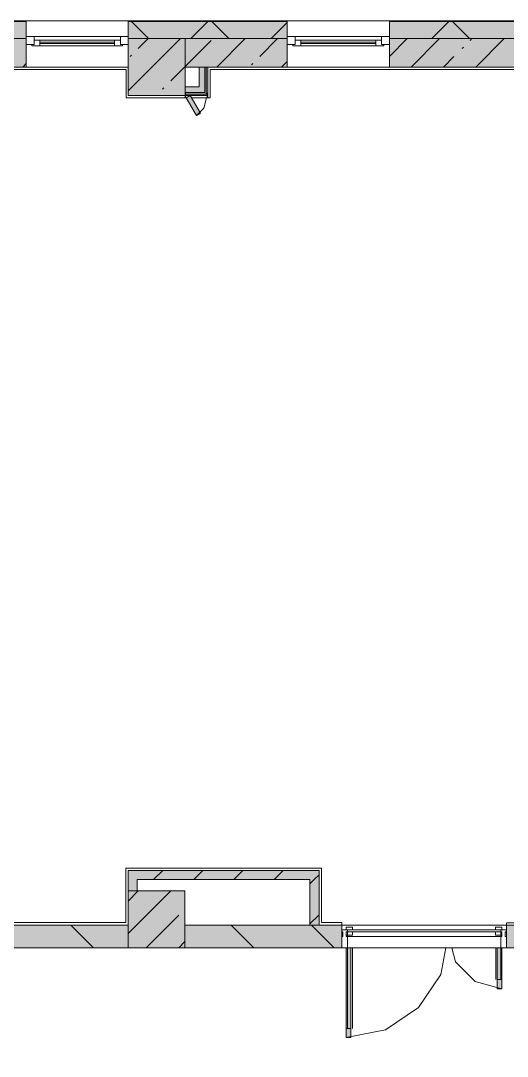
# Model space of a CAD drawing. Header units: millimetres. Extents: x -3817 to 677485, y -22715 to 103890.
# Drawn here: x 24853.9 to 24887.7, y -19505.9 to -19434.1 of the extents above; entities that cross this region are included whole.
import ezdxf

# ---------------------------------------------------------------- set-up
doc = ezdxf.new("R2010")
doc.units = ezdxf.units.MM
doc.layers.add('PDF _Геометрия', color=7, linetype='Continuous', true_color=0x1d1d1d)
doc.layers.add('PDF _Сплошная заливка', color=7, linetype='Continuous', true_color=0xffffff)

msp = doc.modelspace()

# ---------------------------------------------------------------- hatches: boundary and pattern name
at = {"layer": 'PDF _Сплошная заливка', "transparency": 33554559}
h = msp.add_hatch(color=256, dxfattribs=at)
h.paths.add_polyline_path([(24937.206, -19435.375), (24937.206, -19434.194), (24897.209, -19434.194), (24897.209, -19435.375), (24936.025, -19435.375)], flags=0)
h.paths.add_polyline_path([(24872.408, -19435.375), (24872.408, -19434.194), (24861.385, -19434.194), (24861.414, -19435.375), (24868.754, -19435.375)], flags=0)
h.paths.add_polyline_path([(24879.495, -19435.375), (24890.122, -19435.375), (24890.122, -19434.194), (24879.495, -19434.194)], flags=0)
h.paths.add_polyline_path([(24809.812, -19435.375), (24809.812, -19434.194), (24799.576, -19434.194), (24799.576, -19435.375)], flags=0)
h.paths.add_polyline_path([(24781.306, -19435.375), (24792.49, -19435.375), (24792.49, -19434.194), (24781.306, -19434.194)], flags=0)
h.paths.add_polyline_path([(24775.164, -19435.375), (24775.164, -19434.194), (24765.716, -19434.194), (24765.716, -19435.375)], flags=0)
h.paths.add_polyline_path([(24816.898, -19435.375), (24827.131, -19435.375), (24827.131, -19434.194), (24816.898, -19434.194), (24816.898, -19434.688)], flags=0)
h.paths.add_polyline_path([(24685.876, -19435.375), (24685.876, -19434.194), (24685.718, -19434.194), (24685.718, -19435.375)], flags=0)
h.paths.add_polyline_path([(24845.24, -19435.375), (24854.299, -19435.375), (24854.299, -19434.194), (24845.24, -19434.194)], flags=0)
h.paths.add_polyline_path([(24747.606, -19435.375), (24747.606, -19434.194), (24711.859, -19434.194), (24711.859, -19435.375), (24744.85, -19435.375)], flags=0)
h = msp.add_hatch(color=256, dxfattribs=at)
h.paths.add_polyline_path([(24866.897, -19437.343), (24872.408, -19437.343), (24872.408, -19435.375), (24865.322, -19435.375), (24865.322, -19437.343), (24866.798, -19437.343)], flags=0)
h.paths.add_polyline_path([(24854.299, -19437.343), (24854.299, -19435.375), (24845.24, -19435.375), (24845.24, -19437.343), (24854.073, -19437.343)], flags=0)
h.paths.add_polyline_path([(24904.215, -19437.343), (24904.215, -19435.375), (24902.719, -19435.375), (24902.719, -19437.343)], flags=0)
h.paths.add_polyline_path([(24883.435, -19437.343), (24890.122, -19437.343), (24890.122, -19435.375), (24879.495, -19435.375), (24879.495, -19437.343)], flags=0)
h.paths.add_polyline_path([(24765.716, -19437.343), (24775.164, -19437.343), (24775.164, -19435.375), (24765.716, -19435.375)], flags=0)
h.paths.add_polyline_path([(24809.812, -19437.343), (24809.812, -19435.375), (24799.576, -19435.375), (24799.576, -19437.343)], flags=0)
h.paths.add_polyline_path([(24818.67, -19437.343), (24820.044, -19437.343), (24820.044, -19435.375), (24816.898, -19435.375), (24816.898, -19437.343), (24818.572, -19437.343)], flags=0)
h.paths.add_polyline_path([(24792.49, -19437.343), (24792.49, -19435.375), (24787.132, -19435.375), (24787.132, -19437.343)], flags=0)
h.paths.add_polyline_path([(24826.544, -19437.343), (24827.131, -19437.343), (24827.131, -19435.375), (24825.556, -19435.375), (24825.556, -19437.343)], flags=0)
h.paths.add_polyline_path([(24747.606, -19437.343), (24747.606, -19435.375), (24744.85, -19435.375), (24744.85, -19437.343), (24747.567, -19437.343)], flags=0)
for points in [[(24866.7, -19439.115), (24866.798, -19439.09), (24866.798, -19437.343), (24866.7, -19437.343), (24866.7, -19439.09)], [(24874.613, -19493.641), (24874.613, -19493.011), (24862.011, -19493.011), (24862.011, -19493.641), (24873.983, -19493.641)], [(24873.983, -19496.79), (24874.613, -19496.79), (24874.613, -19493.641), (24873.983, -19493.641), (24873.983, -19496.321)]]:
    msp.add_hatch(color=256, dxfattribs=at).paths.add_polyline_path(points)
at = {"layer": 'PDF _Сплошная заливка', "true_color": 0xe7e7e7, "transparency": 33554559}
msp.add_hatch(color=254, dxfattribs=at).paths.add_polyline_path([(24865.322, -19439.115), (24866.7, -19439.09), (24866.7, -19438.721), (24865.322, -19438.721), (24865.322, -19439.09)])
at = {"layer": 'PDF _Сплошная заливка', "transparency": 33554559}
h = msp.add_hatch(color=256, dxfattribs=at)
h.paths.add_polyline_path([(24903.349, -19498.365), (24903.349, -19496.79), (24887.605, -19496.79), (24887.605, -19498.365), (24899.648, -19498.365)], flags=0)
h.paths.add_polyline_path([(24861.382, -19498.365), (24861.382, -19496.79), (24825.556, -19496.79), (24825.556, -19498.365), (24854.073, -19498.365)], flags=0)
h.paths.add_polyline_path([(24876.188, -19498.365), (24876.188, -19496.79), (24865.318, -19496.79), (24865.318, -19498.365), (24868.754, -19498.365)], flags=0)
h.paths.add_polyline_path([(24804.061, -19498.365), (24804.061, -19496.79), (24762.172, -19496.79), (24762.172, -19498.365), (24795.349, -19498.365)], flags=0)
h.paths.add_polyline_path([(24821.619, -19498.365), (24821.619, -19496.79), (24815.478, -19496.79), (24815.478, -19498.365)], flags=0)
h.paths.add_polyline_path([(24747.37, -19498.365), (24750.756, -19498.365), (24750.756, -19496.79), (24747.37, -19496.79)], flags=0)
at = {"layer": 'PDF _Сплошная заливка', "true_color": 0xe2e2e2, "transparency": 33554559}
msp.add_hatch(color=254, dxfattribs=at).paths.add_polyline_path([(24886.975, -19501.199), (24887.29, -19501.199), (24887.211, -19498.365), (24886.975, -19498.365), (24886.975, -19500.727)])

# ---------------------------------------------------------------- linework, layer by layer
at = {"layer": 'PDF _Геометрия', "color": 7, "lineweight": 9}
for points in [[(24827.131, -19439.226), (24827.131, -19439.328), (24825.998, -19439.328), (24827.134, -19439.328), (24827.134, -19439.229), (24827.134, -19438.737), (24827.134, -19437.343), (24827.131, -19437.343), (24845.24, -19437.343), (24845.24, -19435.375), (24845.24, -19434.131), (24854.299, -19434.131), (24854.299, -19435.375), (24845.24, -19435.375), (24845.24, -19434.131), (24827.131, -19434.131)], [(24861.385, -19437.343), (24854.299, -19437.343), (24854.299, -19435.375), (24845.24, -19435.375), (24845.24, -19437.343), (24854.299, -19437.343), (24854.299, -19435.375), (24854.299, -19434.131), (24850.362, -19434.131)], [(24854.299, -19434.17), (24845.24, -19434.17)], [(24854.299, -19434.194), (24845.24, -19434.194)], [(24854.299, -19434.131), (24861.385, -19434.131)], [(24877.133, -19434.131), (24879.495, -19434.131), (24879.495, -19435.375), (24879.495, -19437.343), (24872.408, -19437.343), (24872.408, -19435.375), (24861.414, -19435.375), (24872.408, -19435.375), (24872.408, -19434.131), (24861.385, -19434.131), (24861.385, -19435.375), (24861.385, -19437.343), (24861.385, -19435.375), (24861.385, -19434.131), (24856.661, -19434.131)], [(24872.408, -19434.17), (24861.385, -19434.17)], [(24872.408, -19434.194), (24861.385, -19434.194)], [(24862.789, -19435.375), (24861.608, -19434.194)], [(24865.322, -19437.343), (24866.306, -19437.343), (24866.306, -19438.721), (24865.322, -19438.721), (24865.322, -19439.312), (24866.897, -19439.312), (24866.897, -19439.213), (24866.897, -19438.721), (24866.897, -19437.343), (24872.408, -19437.343), (24872.408, -19435.375), (24872.408, -19434.131), (24874.77, -19434.131)], [(24865.73, -19435.375), (24866.911, -19434.194)], [(24868.356, -19435.375), (24867.175, -19434.194)], [(24871.298, -19435.375), (24872.408, -19434.264)], [(24872.408, -19434.131), (24879.495, -19434.131)], [(24892.484, -19434.131), (24890.122, -19434.131), (24890.122, -19435.375), (24890.122, -19437.343), (24879.495, -19437.343), (24879.495, -19435.375), (24890.122, -19435.375), (24890.122, -19437.343), (24897.207, -19437.343)], [(24890.122, -19434.17), (24879.495, -19434.17)], [(24890.122, -19434.194), (24879.495, -19434.194)], [(24882.433, -19435.375), (24883.614, -19434.194)], [(24885.059, -19435.375), (24883.878, -19434.194)], [(24861.385, -19435.233), (24854.299, -19435.233)], [(24854.299, -19435.784), (24854.85, -19435.784)], [(24855.244, -19435.863), (24855.244, -19435.469)], [(24855.244, -19435.627), (24860.44, -19435.627)], [(24860.44, -19435.706), (24855.244, -19435.706)], [(24860.44, -19435.863), (24860.44, -19435.469)], [(24860.834, -19435.784), (24861.385, -19435.784)], [(24861.385, -19439), (24865.01, -19435.375)], [(24862.08, -19436.06), (24862.765, -19435.375)], [(24864.325, -19438.305), (24865.322, -19437.308), (24867.131, -19435.499)], [(24867.532, -19437.343), (24869.5, -19435.375)], [(24870.499, -19436.622), (24871.745, -19435.375)], [(24879.495, -19435.233), (24872.408, -19435.233)], [(24872.408, -19435.784), (24872.959, -19435.784)], [(24873.353, -19435.863), (24873.353, -19435.469)], [(24873.353, -19435.627), (24878.55, -19435.627)], [(24878.55, -19435.706), (24873.353, -19435.706)], [(24878.55, -19435.863), (24878.55, -19435.469)], [(24878.944, -19435.784), (24879.495, -19435.784)], [(24879.495, -19436.606), (24880.725, -19435.375)], [(24881.002, -19437.343), (24882.97, -19435.375)], [(24885.091, -19435.499), (24885.215, -19435.375)], [(24885.492, -19437.343), (24887.46, -19435.375)], [(24860.991, -19435.863), (24854.692, -19435.863)], [(24861.519, -19436.622), (24861.612, -19436.528)], [(24879.101, -19435.863), (24872.802, -19435.863)], [(24884.53, -19436.06), (24884.623, -19435.967)], [(24854.062, -19437.343), (24854.299, -19437.107)], [(24869.937, -19437.183), (24870.031, -19437.089)], [(24872.022, -19437.343), (24872.408, -19436.957)], [(24883.247, -19437.343), (24883.969, -19436.622)], [(24866.897, -19437.343), (24866.798, -19437.343), (24866.798, -19438.721), (24866.798, -19439.115), (24866.798, -19439.213), (24865.322, -19439.213)], [(24866.798, -19437.343), (24866.7, -19437.343), (24866.7, -19438.721), (24866.7, -19439.115), (24865.322, -19439.115)], [(24866.7, -19437.343), (24866.306, -19437.343)], [(24863.764, -19438.867), (24863.857, -19438.773)], [(24863.14, -19493.641), (24863.77, -19493.011)], [(24865.924, -19493.641), (24866.554, -19493.011)], [(24868.708, -19493.641), (24869.338, -19493.011)], [(24871.492, -19493.641), (24872.122, -19493.011)], [(24873.983, -19493.933), (24874.276, -19493.641), (24874.613, -19493.303)], [(24861.382, -19497.373), (24864.327, -19494.428)], [(24861.382, -19495.128), (24862.082, -19494.428)], [(24873.983, -19496.717), (24874.613, -19496.087)], [(24858.968, -19498.365), (24857.393, -19496.79)], [(24862.635, -19498.365), (24864.886, -19496.114)], [(24870.103, -19498.365), (24868.528, -19496.79)], [(24873.983, -19496.79), (24874.613, -19496.79)], [(24875.67, -19498.365), (24874.096, -19496.79)], [(24876.188, -19497.578), (24876.188, -19496.79), (24887.605, -19496.79), (24887.605, -19497.578)], [(24903.349, -19496.79), (24887.605, -19496.79), (24887.605, -19498.365), (24899.018, -19498.365)], [(24887.211, -19497.499), (24887.211, -19497.263), (24887.211, -19497.129), (24887.211, -19497.263), (24887.211, -19497.578), (24887.211, -19498.365), (24876.581, -19498.365), (24876.581, -19497.578), (24876.581, -19497.263), (24876.581, -19497.129), (24876.581, -19497.263), (24876.581, -19497.499)], [(24876.581, -19497.263), (24887.211, -19497.263), (24876.581, -19497.263)], [(24864.88, -19498.365), (24865.318, -19497.927)], [(24876.503, -19498.365), (24876.188, -19498.365)], [(24887.605, -19498.365), (24887.29, -19498.365)]]:
    msp.add_lwpolyline(points, dxfattribs=at)
for points in [[(24890.122, -19435.375), (24890.122, -19434.131), (24879.495, -19434.131), (24879.495, -19435.375)], [(24854.85, -19435.233), (24854.85, -19435.784), (24854.299, -19435.784), (24854.299, -19435.233)], [(24854.692, -19435.863), (24860.991, -19435.863), (24860.991, -19435.784), (24860.834, -19435.784), (24860.834, -19435.469), (24854.85, -19435.469), (24854.85, -19435.784), (24854.692, -19435.784)], [(24861.385, -19435.233), (24861.385, -19435.784), (24860.834, -19435.784), (24860.834, -19435.233)], [(24865.322, -19435.375), (24861.385, -19435.375), (24861.385, -19439.312), (24865.322, -19439.312)], [(24872.959, -19435.233), (24872.959, -19435.784), (24872.408, -19435.784), (24872.408, -19435.233)], [(24872.802, -19435.863), (24879.101, -19435.863), (24879.101, -19435.784), (24878.944, -19435.784), (24878.944, -19435.469), (24872.959, -19435.469), (24872.959, -19435.784), (24872.802, -19435.784)], [(24879.495, -19435.233), (24879.495, -19435.784), (24878.944, -19435.784), (24878.944, -19435.233)], [(24862.011, -19494.428), (24862.011, -19493.641), (24873.983, -19493.641), (24873.983, -19496.79), (24865.318, -19496.79), (24865.318, -19498.365), (24876.188, -19498.365), (24876.188, -19496.79), (24874.613, -19496.79), (24874.613, -19493.641), (24874.613, -19493.011), (24862.011, -19493.011), (24861.382, -19493.011), (24861.382, -19494.428)], [(24865.318, -19498.365), (24865.318, -19496.79), (24865.318, -19494.428), (24861.382, -19494.428), (24861.382, -19496.79), (24861.382, -19498.365)], [(24825.556, -19498.365), (24861.382, -19498.365), (24861.382, -19496.79), (24825.556, -19496.79)], [(24876.503, -19497.263), (24876.581, -19497.263), (24876.581, -19497.129), (24876.188, -19497.129), (24876.188, -19497.263), (24876.266, -19497.263), (24876.266, -19497.578), (24876.188, -19497.578), (24876.188, -19498.365), (24876.581, -19498.365), (24876.581, -19497.578), (24876.503, -19497.578)], [(24876.581, -19497.129), (24887.211, -19497.129)], [(24887.526, -19497.578), (24887.526, -19497.263), (24887.605, -19497.263), (24887.605, -19497.129), (24887.211, -19497.129), (24887.211, -19497.263), (24887.29, -19497.263), (24887.29, -19497.578), (24887.211, -19497.578), (24887.211, -19498.365), (24887.605, -19498.365), (24887.605, -19497.578)], [(24876.581, -19497.578), (24887.211, -19497.578)], [(24876.818, -19498.365), (24886.975, -19498.365)]]:
    msp.add_lwpolyline(points, close=True, dxfattribs=at)
at = {"layer": 'PDF _Геометрия', "color": 253, "lineweight": 9, "true_color": 0xaaaaaa}
for points in [[(24827.134, -19438.737), (24827.134, -19437.501), (24861.228, -19437.501), (24861.228, -19439.469), (24865.414, -19439.469), (24861.228, -19439.469), (24861.228, -19437.501), (24827.134, -19437.501), (24827.134, -19439.328), (24825.998, -19439.328)], [(24897.051, -19437.501), (24867.054, -19437.501), (24867.054, -19439.469), (24865.76, -19439.469), (24867.054, -19439.469), (24867.054, -19437.501), (24897.051, -19437.501)], [(24876.188, -19496.79), (24876.188, -19496.625), (24874.778, -19496.625), (24874.778, -19492.845), (24861.216, -19492.845), (24861.216, -19496.625), (24825.714, -19496.625), (24825.714, -19439.464), (24825.714, -19496.625), (24861.216, -19496.625), (24861.216, -19492.845), (24874.778, -19492.845), (24874.778, -19496.625), (24876.188, -19496.625), (24876.188, -19497.578)], [(24866.818, -19439.477), (24866.628, -19440.186), (24866.109, -19440.705)], [(24905.711, -19447.973), (24905.553, -19447.973), (24905.553, -19453.327), (24903.191, -19453.327), (24903.191, -19457.579), (24905.396, -19457.579), (24905.396, -19494.271), (24903.191, -19494.271), (24903.191, -19496.633), (24887.605, -19496.633)], [(24887.605, -19497.578), (24887.605, -19496.633), (24903.191, -19496.633)], [(24876.503, -19497.129), (24876.503, -19496.948), (24876.936, -19496.948), (24876.936, -19497.129)], [(24876.936, -19497.263), (24876.936, -19497.499), (24876.503, -19497.499), (24876.503, -19497.263)], [(24887.29, -19497.129), (24887.29, -19496.948), (24886.857, -19496.948), (24886.857, -19497.129)], [(24886.857, -19497.263), (24886.857, -19497.499), (24887.29, -19497.499), (24887.29, -19497.263)], [(24876.188, -19498.365), (24876.503, -19498.365), (24815.163, -19498.365), (24815.163, -19501.199), (24813.312, -19500.704), (24811.958, -19499.349), (24811.694, -19498.365)], [(24876.503, -19498.365), (24876.503, -19504.585), (24876.818, -19504.585), (24876.818, -19498.365), (24886.975, -19498.365), (24876.818, -19498.365), (24876.818, -19504.585), (24876.503, -19504.585), (24876.503, -19498.365), (24876.503, -19504.585), (24879.214, -19504.046), (24881.513, -19502.51), (24883.05, -19500.211), (24883.417, -19498.365)], [(24876.581, -19503.955), (24876.581, -19498.365)], [(24876.928, -19503.955), (24876.928, -19498.365)], [(24887.29, -19498.365), (24887.29, -19501.199), (24885.439, -19500.704), (24884.085, -19499.349), (24883.821, -19498.365)], [(24886.864, -19500.57), (24886.864, -19498.365)], [(24887.211, -19500.57), (24887.211, -19498.365)], [(24898.861, -19498.365), (24898.861, -19506.002), (24905.396, -19506.002), (24905.396, -19507.42), (24905.49, -19507.42), (24905.396, -19507.42), (24905.396, -19506.002), (24898.861, -19506.002), (24898.861, -19498.365), (24887.29, -19498.365), (24887.605, -19498.365)], [(24887.29, -19500.57), (24886.975, -19500.57)], [(24876.503, -19503.955), (24876.818, -19503.955)]]:
    msp.add_lwpolyline(points, dxfattribs=at)
for points in [[(24865.361, -19439.162), (24865.322, -19439.162), (24865.322, -19439.477), (24865.361, -19439.477)], [(24866.109, -19440.705), (24866.382, -19440.547), (24865.673, -19439.32), (24865.401, -19439.477)], [(24866.857, -19439.162), (24866.857, -19439.477), (24866.897, -19439.477), (24866.897, -19439.162)], [(24876.503, -19497.499), (24876.818, -19497.499)], [(24886.975, -19497.499), (24887.29, -19497.499)], [(24887.29, -19498.365), (24887.29, -19501.199), (24886.975, -19501.199), (24886.975, -19498.365), (24886.975, -19501.199), (24887.29, -19501.199)]]:
    msp.add_lwpolyline(points, close=True, dxfattribs=at)
at = {"layer": 'PDF _Сплошная заливка', "lineweight": 35, "transparency": 33554559}
for points in [[(24865.322, -19439.312), (24865.322, -19435.375), (24861.414, -19439.312), (24861.385, -19435.375)], [(24866.897, -19439.213), (24866.897, -19437.343), (24866.798, -19439.115), (24866.798, -19437.343)], [(24866.798, -19439.213), (24866.7, -19439.115), (24865.322, -19439.213), (24865.322, -19439.115)], [(24866.897, -19439.312), (24866.798, -19439.213), (24865.322, -19439.312), (24865.322, -19439.213)], [(24862.011, -19494.428), (24862.011, -19493.011), (24861.382, -19494.428), (24861.382, -19493.011)], [(24865.318, -19498.365), (24865.318, -19494.428), (24861.382, -19498.365), (24861.382, -19494.428)]]:
    msp.add_solid(points, dxfattribs=at)
at = {"layer": 'PDF _Сплошная заливка', "color": 254, "lineweight": 35, "true_color": 0xe7e7e7, "transparency": 33554559}
msp.add_solid([(24866.7, -19438.721), (24866.7, -19437.343), (24866.306, -19438.721), (24866.306, -19437.343)], dxfattribs=at)
at = {"layer": 'PDF _Сплошная заливка', "color": 254, "lineweight": 35, "true_color": 0xe2e2e2, "transparency": 33554559}
for points in [[(24866.109, -19440.705), (24866.382, -19440.547), (24865.401, -19439.477), (24865.673, -19439.32)], [(24876.503, -19504.585), (24876.818, -19504.585), (24876.503, -19498.365), (24876.818, -19498.365)]]:
    msp.add_solid(points, dxfattribs=at)

doc.saveas('drawing.dxf')
